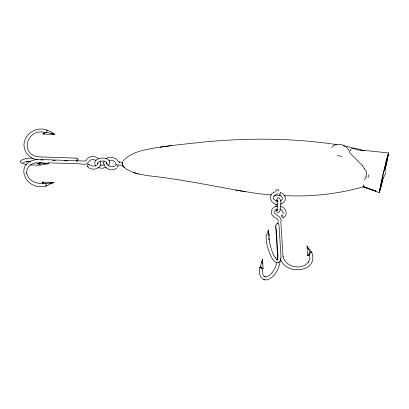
<?xml version="1.0" encoding="UTF-8"?>
<svg xmlns="http://www.w3.org/2000/svg" width="409" height="409" viewBox="0 0 409 409"><rect width="100%" height="100%" fill="white"/><g stroke="black" fill="none" stroke-linecap="round" stroke-linejoin="round"><path stroke-width="0.61" d="M78.272 159.929L78.339 159.51M268.923 239.337L269.015 239.602L269.056 235.369L268.411 229.965L267.573 232.757M276.003 206.703L276.101 203.754M262.435 264.01L262.486 259.188L260.236 267.338L263.089 268.825L262.486 259.188L261.893 262.542M37.521 159.73C28.497 158.963 21.605 149.137 24.77 140.476C26.493 135.251 31.043 131.243 36.278 129.735C42.873 127.552 49.581 130.548 54.852 134.464L42.863 134.055L44.622 132.388C26.549 127.899 19.151 155.676 39.53 156.882L77.158 158.165L77.066 161.182L76.979 160.558M266.095 236.116C266.003 243.687 268.284 251.208 271.821 257.849C273.192 260.088 275.267 263.524 278.365 262.721M76.984 161.064L76.974 161.351M363.678 185.594L363.708 184.934M363.673 185.798L363.545 186.642L363.008 186.693L373.013 190.067M262.44 269.275L262.818 274.153L263.529 275.692L264.49 276.637L264.188 276.453L265.656 277L265.339 276.919L266.678 276.827L270.017 274.904C273.442 271.719 275.64 267.394 276.862 262.921M87.618 164.505L88.134 164.213M103.712 163.002L104.055 161.12M276.182 227.706L277.931 255.461L277.767 258.667L277.2 259.966L277.558 259.802L277.092 259.925L277.455 259.868L277.609 257.056L275.666 226.213M280.589 258.641C279.72 267.123 275.431 277.757 266.31 279.94C259.781 280.247 258.575 272.138 259.659 267.241M276.3 201.545C277.88 192.649 282.246 201.172 280.574 205.579C281.832 209.975 276.985 217.378 276.065 209.035M268.033 232.332L268.411 229.965L268.636 233.58M87.7 166.76C91.959 171.959 103.226 168.237 100.251 160.967M365.559 176.857L364.705 180.18M77.025 158.508L77.148 158.165M278.933 193.738L279.004 193.437M280.635 192.854L280.702 192.363L279.613 195.154M281.341 217.189L281.193 216.673M106.739 162.588L106.657 163.329L106.524 162.312C104.704 160.113 98.635 160.941 97.741 163.058L97.838 163.835L97.679 162.736M108.564 165.778C115.343 155.144 89.29 155.819 95.808 166.095M106.611 163.375L106.729 162.889L107.02 164.234L106.836 163.733C107.613 166.105 111.125 167.45 113.748 166.391L113.267 166.581L114.668 165.865M278.002 193.677C272.634 195.507 271.244 199.909 277.921 201.315M282.864 214.198C284.035 212.573 282.512 210.073 279.679 209.342M279.843 194.935L279.679 195.165M383.908 176.785L385.314 174.157L385.268 171.76M273.769 196.269L274.122 195.839M332.318 146.673C337.006 142.081 346.326 144.525 348.703 150.471M122.674 161.427C126.851 156.366 133.068 153.365 139.229 151.325C160.154 145.875 181.923 144.582 203.345 142.076C247.634 137.838 292.496 137.925 336.546 144.607M117.051 167.792C112.802 171.984 103.82 169.173 103.712 162.91M44.704 132.358L42.863 134.055L46.222 132.194L54.852 134.464L51.038 132.966M283.565 217.634C288.642 214.72 285.692 207.026 280.416 206.422M309.858 254.066L307.66 255.645L307.057 246.008L308.718 249.219M105.859 158.682L108.758 157.322L112.705 157.342L116.192 159.004L118.641 161.892L121.401 162.286M310.022 254.142L307.66 255.645L310.354 252.511L307.057 246.008L307.905 248.329M278.181 262.793C281.51 261.387 280.963 256.888 280.84 253.933L279.076 225.875M277.568 209.883L276.985 210.354L277.583 204.924L277.266 199.894L277.496 200.282M280.426 200.952C282.818 199.853 283.1 197.726 280.656 195.732M275.497 191.831C267.455 192.987 270.058 204.843 277.66 204.321M116.775 164.617L117.097 164.628M46.038 186.039L50.016 184.285M277.261 223.518L277.639 223.518M98.584 158.707C95.491 155.906 90.057 155.604 87.117 158.789C86.273 161.596 84.556 161.054 81.555 160.926L40.445 159.515C12.822 158.861 23.155 191.76 45.9 186.049M106.11 167.45L102.204 168.288L98.104 167.624M350.917 150.149L349.802 150.814A3.967 2.122 20.7 0 0 349.511 151.642L350.017 152.981A8.635 4.417 24.6 0 0 350.242 153.36L362.333 165.568M104.556 164.827L102.102 165.272L100.087 165.088M50.384 183.6L53.993 182.532L42.009 182.123L43.702 183.876M277.026 209.29C267.798 213.754 283.038 214.618 280.855 221.99L283.048 256.515L283.002 256.162C285.083 267.215 301.663 270.87 308.642 261.924L308.463 262.23L309.899 258.529L309.572 254.935M109.034 160.374C111.943 159.469 114.903 161.151 115.982 163.554M280.318 204.142C283.667 203.59 286.351 199.955 285.042 196.627M49.586 183.728L53.993 182.532L45.307 183.564L42.009 182.123L43.988 183.871M364.685 186.392C338.596 194.076 311.331 196.944 284.194 195.63M24.203 162.128L30.22 161.499M36.692 162.572L32.362 163.774L28.86 166.264L26.974 169.392L26.667 173.375L26.621 173.022C28.216 180.681 36.294 184.249 43.722 183.436M277.353 206.187C272.757 206.156 269.316 211.852 272.481 215.569C276.085 219.418 278.984 217.266 277.967 223.6M171.417 145.681L160.011 147.199L160.277 147.163M33.201 158.401C26.779 156.923 11.743 161.964 26.81 164.571M45.389 163.728L48.927 163.687L39.607 162.373L36.938 163.278L39.561 165.052L48.927 163.687L36.938 163.278L37.899 163.472M38.293 165.262L29.831 164.888M356.096 149.674L364.552 150.763M281.049 195.533L274.935 195.195M41.14 159.939L42.919 160.001M52.521 160.333L55.471 160.435M64.453 160.742L67.49 160.844M48.073 162.777L81.401 163.922C89.367 166.719 88.625 155.901 96.089 160.573M121.304 165.302L118.221 165.001M122.603 165.343L123.472 165.374M271.305 194.95L257.558 193.6L235.717 190.047M260.906 268.125L261.893 268.197M30.261 161.918L26.176 161.443M388.514 152.94L360.881 150.072M277.455 259.868L277.834 259.909L276.622 259.347L276.888 259.557L275.006 257.302L275.155 257.532C271.898 252.23 270.073 246.126 269.25 239.986M343.33 145.747L361.474 149.776M245.359 191.755C212.982 185.977 180.747 179.203 148.007 175.706L138.416 173.978L133.227 172.46L126.355 169.116L122.475 165.768M264.695 279.843L265.012 279.925M263.754 279.608L264.076 279.69M133.314 172.475L138.416 173.978M261.177 268.212L263.089 268.825L262.389 268.232M374.194 190.466L375.958 191.059M375.886 191.034L363.269 186.76L379.307 192.68M51.882 133.354L54.852 134.464M122.066 162.312L122.087 162.322A1.391 0.378 -68.2 0 1 122.112 162.455M281.801 192.89L283.866 194.592L285.073 196.703M90.686 165.277L92.531 166.008L95.169 165.972L96.933 165.062L97.731 163.431L97.879 163.871M280.467 258.575C285.012 275.917 319.419 272.476 311.76 252.287M122.582 165.752L124.433 167.526L122.168 165.323L122.444 165.308A1.212 0.532 57 0 0 122.531 164.52M309.383 249.107L311.709 252.205M122.495 164.234L122.603 164.546M76.964 160.967L76.918 160.512M122.194 162.91L122.179 162.608M268.902 237.798L269.015 239.602M276.326 191.218A1.513 0.859 -0.5 0 1 276.228 190.052A1.513 0.859 -0.5 0 1 278.273 189.899A1.513 0.859 -0.5 0 1 278.672 191.039M122.163 162.342A1.447 0.378 -68 0 1 122.255 162.404M122.219 163.784A1.457 0.378 73.9 0 1 122.051 162.618M122.536 163.963A1.442 0.455 76.6 0 1 122.47 163.728M122.051 165.057A1.457 0.603 -82.2 0 1 121.984 164.878M383.264 177.516A20.404 0.45 -76.9 0 1 379.941 188.707A20.404 0.45 -76.9 0 1 387.681 155.589A20.404 0.45 -76.9 0 1 384.91 170.471M386.055 160.849A18.139 2.316 -88 0 1 386.127 161.872M381.694 183.748A18.139 2.316 -88 0 1 381.546 180.343M383.335 177A18.139 0.399 -76.9 0 1 380.396 186.852A18.139 0.399 -76.9 0 1 387.303 157.353A18.139 0.399 -76.9 0 1 384.7 171.177M362.262 165.645A17.587 15.102 70.3 0 1 364.128 168.38M364.322 168.252A11.917 10.174 70.4 0 1 365.181 170.129M365.764 169.914A10.184 8.211 69.9 0 1 366.081 177.143M367.957 177.69A18.226 1.57 -69.6 0 1 368.964 174.689M354.843 149.167A38.032 26.974 38.2 0 1 355.927 149.162M350.191 149.331A16.529 10.695 31.5 0 1 354.45 148.477M40.21 165.021A1.513 0.302 89.5 0 1 39.745 164.05A1.513 0.302 89.5 0 1 40.087 162.276M40.22 162.603A1.513 0.302 89.5 0 1 40.246 162.716M46.779 130.267A1.513 0.368 -70.1 0 1 47.199 130.502A1.513 0.368 -70.1 0 1 46.595 132.342A1.513 0.368 -70.1 0 1 45.977 132.721M261.525 268.11A1.513 0.557 9.1 0 1 261.157 268.079M259.894 267.65A1.513 0.557 9.1 0 1 260.078 266.97A1.513 0.557 9.1 0 1 261.939 267.149M275.881 226.724A1.513 0.91 -3.6 0 1 276.274 225.507M266.458 235.865A1.513 1.227 7.8 0 1 266.688 234.255A1.513 1.227 7.8 0 1 268.687 234.342A1.513 1.227 7.8 0 1 268.933 235.973M276.295 225.226A1.513 0.91 -3.6 0 1 276.464 223.999A1.513 0.91 -3.6 0 1 278.488 223.897A1.513 0.91 -3.6 0 1 278.718 225.103M45.082 183.431A1.513 0.475 76.2 0 1 45.752 183.539A1.513 0.475 76.2 0 1 46.222 185.482A1.513 0.475 76.2 0 1 45.67 185.86M88.129 166.248A1.513 0.67 -39.2 0 1 87.209 165.742A1.513 0.67 -39.2 0 1 88.886 164.265A1.513 0.67 -39.2 0 1 89.494 165.052M309.025 253.222A1.513 0.798 -25.7 0 1 310.891 251.98A1.513 0.798 -25.7 0 1 311.627 252.961M281.464 216.131A1.513 0.644 64.3 0 1 282.118 215.354A1.513 0.644 64.3 0 1 283.171 217.286A1.513 0.644 64.3 0 1 282.368 217.792M23.558 162.455A15.118 1.922 1 0 1 22.72 162.184M341.668 156.34A9.07 4.888 15.1 0 1 337.297 155.379M331.781 147.71A9.07 4.888 15.1 0 1 332.036 147.434M115.542 165.839A1.513 0.91 26.8 0 1 116.13 164.648A1.513 0.91 26.8 0 1 118.063 165.717A1.513 0.91 26.8 0 1 117.204 166.76M97.705 163.283L97.685 163.544L97.705 163.283M277.057 210.144L276.913 210.497L277.057 210.144M119.408 162.189L118.901 162.041L119.397 162.209M106.795 162.966L106.744 162.71L106.759 162.992"/></g></svg>
